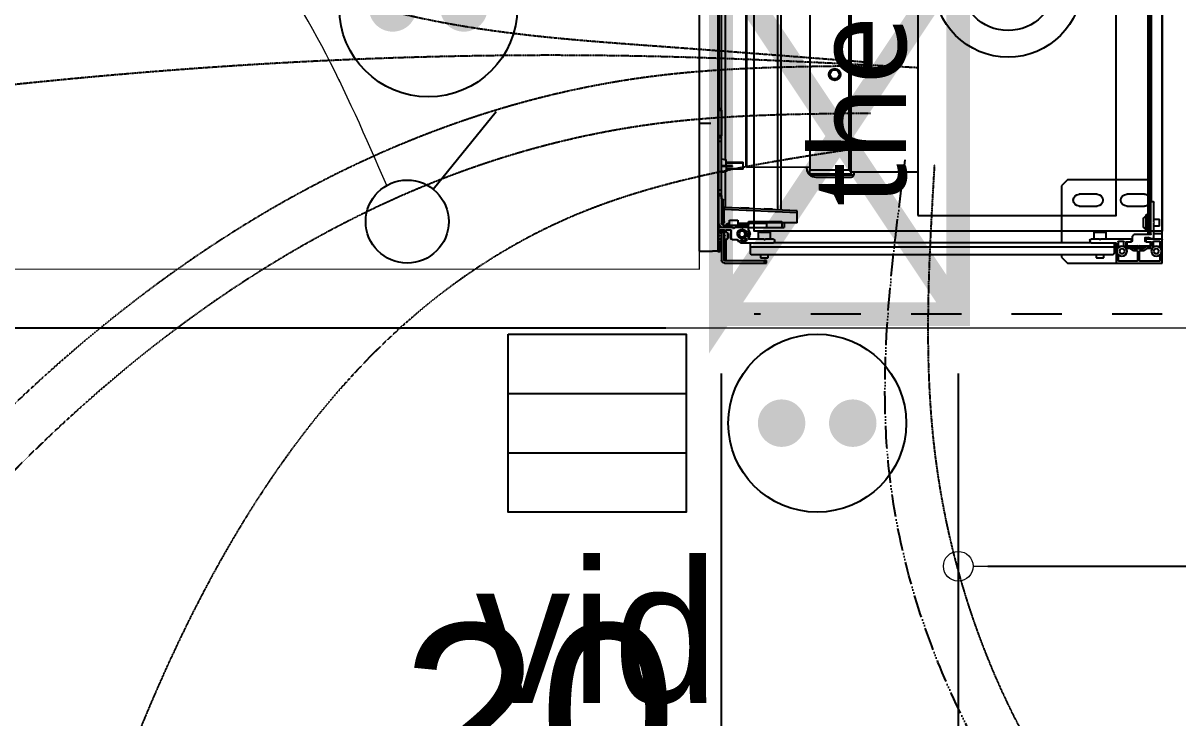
# Model space of a CAD drawing. Header units: millimetres. Extents: x 454430 to 532383, y -370512 to -310890.
# Drawn here: x 466442 to 467415, y -345421 to -344835 of the extents above; entities that cross this region are included whole.
import ezdxf

# ---------------------------------------------------------------- set-up
doc = ezdxf.new("R2010")
doc.units = ezdxf.units.MM
doc.set_wipeout_variables(frame=1)
for name, pattern in [('prlm_ef', [0.165, 0.1, -0.065]), ('prlm_gaz', [36, 24, -3, 0, -3, 0, -3, 0, -3]), ('prlm_vmc', [0.282222, 0.141111, -0.141111])]:
    doc.linetypes.add(name, pattern=pattern)
doc.layers.add('_GAZELEC-BOITE INCORPO', color=36, linetype='Continuous', lineweight=18)
for name, color, linetype in [('_GAZELEC-EAU CHAUDE', 1, 'Continuous'), ('prlm-CHAUFF', 30, 'Continuous'), ('prlm-EAU-EF', 161, 'Continuous'), ('prlm-ELEC-CFA', 181, 'Continuous'), ('prlm-ELEC-CFO', 201, 'Continuous'), ('prlm-GAZ', 20, 'Continuous'), ('prlm-MOD', 64, 'Continuous')]:
    doc.layers.add(name, color=color, linetype=linetype)
doc.layers.add('prlm-xpoly', color=7, linetype='Continuous', plot=False)
doc.styles.add('Arial', font='arial.ttf')
doc.styles.add('prlm-chauff', font='trebucbi.ttf', dxfattribs={"height": 18})
doc.styles.add('prlm-elec-cfa', font='comic.ttf', dxfattribs={"height": 12})
doc.dimstyles.new('200', dxfattribs={"dimtxt": 150, "dimasz": 25, "dimexe": 50, "dimexo": 50, "dimgap": 20, "dimtad": 1, "dimdec": 0, "dimlfac": 0.1, "dimdsep": 46, "dimtxsty": 'Arial', "dimblk1": 'DOTBLANK', "dimblk2": 'DOTBLANK', "dimsah": 1, "dimcen": 25, "dimclrd": 5, "dimclre": 5, "dimadec": 0, "dimazin": 0, "dimtfac": 1, "dimtdec": 0, "dimtmove": 0, "dimatfit": 3, "dimldrblk": 'DOTBLANK', "dimfxl": 50, "dimtolj": 1, "dimtzin": 0, "dimarcsym": 0})

# ---------------------------------------------------------------- blocks, each defined once
blk = doc.blocks.new('xi.PCHD')
at = {"color": 0, "lineweight": 5}
blk.add_wipeout([(-7.5, -7.5), (7.5, -7.5), (7.5, 7.5), (-7.5, 7.5)], dxfattribs=at).dxf.layer = 'prlm-ELEC-CFO'
at = {"layer": 'prlm-ELEC-CFO', "color": 0, "linetype": 'ByBlock', "lineweight": 5, "const_width": 2}
for points in [[(-4, 0, 1), (-2, 0, 1)], [(2, 0, 1), (4, 0, 1)]]:
    blk.add_lwpolyline(points, format="xyb", close=True, dxfattribs=at)
at = {"layer": 'prlm-ELEC-CFO', "color": 0, "linetype": 'ByBlock', "lineweight": -2}
blk.add_circle((0, 0), 7.5, dxfattribs=at)
blk = doc.blocks.new('xi.SA')
at = {"layer": 'prlm-ELEC-CFO', "color": 0}
blk.add_lwpolyline([(0.2, -1.278), (5.5, 5.28)], dxfattribs=at)
blk.add_circle((-2, -4), 3.5, dxfattribs=at)
blk = doc.blocks.new('xi.PC')
at = {"color": 0, "lineweight": 5}
blk.add_wipeout([(-7.5, -7.5), (7.5, -7.5), (7.5, 7.5), (-7.5, 7.5)], dxfattribs=at).dxf.layer = 'prlm-ELEC-CFO'
at = {"layer": 'prlm-ELEC-CFO', "color": 0, "linetype": 'ByBlock', "lineweight": 5, "const_width": 2}
for points in [[(-4, 0, 1), (-2, 0, 1)], [(2, 0, 1), (4, 0, 1)]]:
    blk.add_lwpolyline(points, format="xyb", close=True, dxfattribs=at)
at = {"layer": 'prlm-ELEC-CFO', "color": 0, "linetype": 'ByBlock', "lineweight": -2}
blk.add_circle((0, 0), 7.5, dxfattribs=at)
blk = doc.blocks.new('MTI900_Alu_390')
at = {"layer": 'prlm-MOD', "color": 1, "linetype": 'Continuous'}
for p, q in [((-4.475, 0), (-4.472, 0)), ((-4.475, -0.003), (-4.475, 0)), ((-4.472, 0), (-4.278, 0)), ((-4.278, 0), (-4.225, 0)), ((-4.225, 0), (4.225, 0)), ((-4.225, -0.07), (-4.225, 0)), ((-4.475, -0.387), (-4.475, -0.003)), ((-4.457, -0.191), (-4.457, -0.021)), ((-4.454, -0.018), (-4.4033, -0.018)), ((-4.395, -0.0385), (-4.375, -0.0269)), ((-4.395, -0.0615), (-4.395, -0.0385)), ((-4.375, -0.0731), (-4.395, -0.0615)), ((-4.375, -0.0269), (-4.355, -0.0385)), ((-4.355, -0.0615), (-4.375, -0.0731)), ((-4.355, -0.0385), (-4.355, -0.0615)), ((-4.353, -0.0864), (-4.353, -0.1286)), ((-4.3467, -0.018), (-4.296, -0.018)), ((-4.298, -0.095), (-4.332, -0.095)), ((-4.296, -0.077), (-4.3306, -0.077)), ((-4.293, -0.021), (-4.293, -0.074)), ((-4.275, -0.003), (-4.275, -0.137)), ((-4.27, -0.073), (-4.27, -0.0895)), ((-4.2698, -0.0905), (-4.2602, -0.1195)), ((-4.267, -0.07), (-4.14, -0.07)), ((-4.165, -0.025), (-4.105, -0.025)), ((-4.165, -0.025), (-4.165, -0.07)), ((-4.135, -0.075), (-4.14, -0.07)), ((-4.13, -0.07), (-4.135, -0.075)), ((-4.13, -0.07), (-3.963, -0.07)), ((-4.105, -0.07), (-4.105, -0.025)), ((-3.96, -0.073), (-3.96, -0.097)), ((-3.96, -0.09), (3.96, -0.09)), ((-4.376, -0.194), (-4.454, -0.194)), ((-4.373, -0.1605), (-4.373, -0.191)), ((-4.3535, -0.1303), (-4.3725, -0.1588)), ((-4.3377, -0.16), (-4.355, -0.19)), ((-4.355, -0.1659), (-4.355, -0.2341)), ((-4.3355, -0.1358), (-4.3545, -0.1642)), ((-4.33, -0.1677), (-4.3421, -0.1677)), ((-4.3377, -0.24), (-4.3377, -0.16)), ((-4.33, -0.16), (-4.3377, -0.16)), ((-4.335, -0.098), (-4.335, -0.1341)), ((-4.33, -0.195), (-4.33, -0.103)), ((-4.327, -0.1), (-4.298, -0.1)), ((-4.295, -0.137), (-4.295, -0.098)), ((-4.295, -0.137), (-4.295, -0.142)), ((-4.278, -0.14), (-4.292, -0.14)), ((-4.292, -0.145), (-4.263, -0.145)), ((-4.26, -0.142), (-4.26, -0.1205)), ((-4.235, -0.1), (-4.235, -0.24)), ((-3.963, -0.1), (-4.229, -0.1)), ((-4.225, -0.105), (-4.225, -0.1)), ((-4.225, -0.105), (-4.165, -0.105)), ((-4.225, -0.105), (-4.225, -0.12)), ((-4.225, -0.12), (-4.17, -0.12)), ((-4.203, -0.12), (-4.203, -0.125)), ((-4.203, -0.125), (-4.067, -0.125)), ((-4.203, -0.125), (-4.203, -0.135)), ((-4.203, -0.135), (-4.067, -0.135)), ((-4.165, -0.115), (-4.175, -0.125)), ((-4.1675, -0.158), (-4.1025, -0.158)), ((-4.165, -0.1), (-4.165, -0.115)), ((-4.105, -0.115), (-4.165, -0.115)), ((-4.105, -0.115), (-4.105, -0.1)), ((-4.105, -0.105), (4.105, -0.105)), ((-4.095, -0.125), (-4.105, -0.115)), ((-4.1, -0.12), (4.1, -0.12)), ((-4.067, -0.125), (-4.067, -0.12)), ((-4.067, -0.135), (-4.067, -0.125)), ((-3.995, -0.3), (-3.995, -0.15)), ((-3.895, -0.15), (-3.895, -0.3)), ((-3.775, -0.12), (-3.775, -0.8)), ((-4.457, -0.369), (-4.457, -0.209)), ((-4.454, -0.206), (-4.376, -0.206)), ((-4.373, -0.209), (-4.373, -0.2404)), ((-4.373, -0.2404), (-4.3535, -0.2697)), ((-4.355, -0.21), (-4.3377, -0.24)), ((-4.3545, -0.2358), (-4.335, -0.265)), ((-4.353, -0.2714), (-4.353, -0.3036)), ((-4.33, -0.2323), (-4.3421, -0.2323)), ((-4.3377, -0.24), (-4.33, -0.24)), ((-4.335, -0.265), (-4.335, -0.302)), ((-4.325, -0.2), (-4.33, -0.195)), ((-4.33, -0.205), (-4.325, -0.2)), ((-4.33, -0.297), (-4.33, -0.205)), ((-4.295, -0.258), (-4.295, -0.263)), ((-4.295, -0.302), (-4.295, -0.263)), ((-4.25, -0.255), (-4.292, -0.255)), ((-4.292, -0.26), (-4.278, -0.26)), ((-4.275, -0.263), (-4.275, -0.52)), ((-4.25, -0.255), (-4.235, -0.24)), ((-4.475, -0.8), (-4.475, -0.387)), ((-4.4033, -0.372), (-4.454, -0.372)), ((-4.395, -0.3285), (-4.375, -0.3169)), ((-4.395, -0.3515), (-4.395, -0.3285)), ((-4.375, -0.3631), (-4.395, -0.3515)), ((-4.375, -0.3169), (-4.355, -0.3285)), ((-4.355, -0.3515), (-4.375, -0.3631)), ((-4.355, -0.3285), (-4.355, -0.3515)), ((-4.296, -0.372), (-4.3467, -0.372)), ((-4.332, -0.305), (-4.298, -0.305)), ((-4.328, -0.323), (-4.296, -0.323)), ((-4.298, -0.3), (-4.327, -0.3)), ((-4.293, -0.326), (-4.293, -0.369)), ((-4.308, -0.39), (-4.472, -0.39)), ((-4.395, -0.405), (-4.405, -0.415)), ((-4.405, -0.415), (-4.405, -3.465)), ((-4.34, -0.405), (-4.395, -0.405)), ((-4.305, -0.405), (-4.34, -0.405)), ((-4.34, -0.405), (-4.34, -3.475)), ((-4.305, -0.6), (-4.305, -0.393)), ((-4.215, -0.475), (-4.275, -0.475)), ((-4.215, -0.575), (-4.215, -0.475)), ((-4.43, -0.495), (-4.435, -0.5)), ((-4.435, -0.5), (-4.435, -0.55)), ((-4.435, -0.55), (-4.43, -0.555)), ((-4.43, -0.555), (-4.43, -0.495)), ((-4.405, -0.495), (-4.43, -0.495)), ((-4.43, -0.555), (-4.405, -0.555)), ((-4.275, -0.52), (-4.2779, -0.5229)), ((-4.2779, -0.5271), (-4.275, -0.53)), ((-4.275, -0.53), (-4.275, -0.52)), ((-4.275, -0.53), (-4.275, -0.6)), ((-4.275, -0.575), (-4.215, -0.575)), ((-3.995, -0.7), (-3.995, -0.55)), ((-3.895, -0.55), (-3.895, -0.7)), ((-4.305, -0.6), (-4.305, -3.277)), ((-4.285, -0.61), (-4.295, -0.61)), ((-4.425, -0.85), (-4.475, -0.8)), ((-4.405, -0.85), (-4.425, -0.85)), ((-3.825, -0.85), (-4.305, -0.85)), ((-3.775, -0.8), (-3.825, -0.85)), ((-4.1351, -3.077), (-4.136, -3.497)), ((-4.1351, -3.077), (-4.05, -3.077)), ((-4.0221, -3.692), (-4.05, -3.077)), ((-4.05, -3.077), (-4.035, -3.077)), ((-4.035, -3.077), (-4.0071, -3.6913)), ((-4.175, -3.207), (-4.175, -3.187)), ((-4.1353, -3.187), (-4.175, -3.187)), ((-4.175, -3.337), (-4.175, -3.207)), ((-4.125, -3.207), (-4.175, -3.207)), ((-4.125, -3.487), (-4.125, -3.207)), ((-4.305, -3.5528), (-4.305, -3.277)), ((-4.295, -3.267), (-4.285, -3.267)), ((-4.275, -3.277), (-4.275, -3.3458)), ((-4.215, -3.305), (-4.275, -3.305)), ((-4.215, -3.405), (-4.215, -3.305)), ((-0.2775, -3.215), (-4.0287, -3.215)), ((-0.2775, -3.245), (-4.0274, -3.245)), ((-4.0205, -3.2854), (-4.0255, -3.2857)), ((-4.0205, -3.2854), (-4.0173, -3.3556)), ((-4.475, -3.355), (-4.475, -3.335)), ((-4.475, -3.335), (-4.455, -3.335)), ((-4.475, -3.69), (-4.475, -3.355)), ((-4.455, -3.355), (-4.475, -3.355)), ((-4.455, -3.335), (-4.455, -3.355)), ((-4.455, -3.69), (-4.455, -3.355)), ((-4.43, -3.325), (-4.435, -3.33)), ((-4.435, -3.33), (-4.435, -3.38)), ((-4.435, -3.38), (-4.43, -3.385)), ((-4.43, -3.385), (-4.43, -3.325)), ((-4.405, -3.325), (-4.43, -3.325)), ((-4.43, -3.385), (-4.405, -3.385)), ((-4.2759, -3.3479), (-4.2779, -3.3499)), ((-4.2779, -3.3541), (-4.2759, -3.3561)), ((-4.275, -3.3582), (-4.275, -3.3458)), ((-4.275, -3.3582), (-4.275, -3.484)), ((-4.275, -3.405), (-4.215, -3.405)), ((-4.175, -3.487), (-4.175, -3.337)), ((-4.14, -3.337), (-4.175, -3.337)), ((-4.14, -3.487), (-4.14, -3.337)), ((-4.0223, -3.3558), (-4.0173, -3.3556)), ((-4.405, -3.465), (-4.395, -3.475)), ((-4.34, -3.475), (-4.395, -3.475)), ((-4.305, -3.475), (-4.34, -3.475)), ((-4.29, -3.5066), (-4.2854, -3.504)), ((-4.274, -3.504), (-4.287, -3.504)), ((-4.272, -3.487), (-4.178, -3.487)), ((-4.24, -3.4778), (-4.23, -3.472)), ((-4.23, -3.472), (-4.22, -3.4778)), ((-4.175, -3.49), (-4.175, -3.487)), ((-4.175, -3.487), (-4.155, -3.487)), ((-4.175, -3.49), (-4.175, -3.6008)), ((-4.155, -3.497), (-4.175, -3.497)), ((-4.14, -3.487), (-4.155, -3.487)), ((-4.155, -3.487), (-4.155, -3.497)), ((-4.155, -3.702), (-4.155, -3.497)), ((-4.125, -3.487), (-4.14, -3.487)), ((-4.14, -3.577), (-4.14, -3.487)), ((-4.136, -3.497), (-4.14, -3.4972)), ((-4.0116, -3.4816), (-4.0166, -3.4819)), ((-4.0116, -3.4816), (-4.0084, -3.5518)), ((-4.2769, -3.5821), (-4.3041, -3.5549)), ((-4.2906, -3.577), (-4.2906, -3.5684)), ((-4.2806, -3.5828), (-4.2906, -3.577)), ((-4.29, -3.507), (-4.29, -3.549)), ((-4.287, -3.552), (-4.282, -3.552)), ((-4.279, -3.549), (-4.279, -3.545)), ((-4.276, -3.542), (-4.2729, -3.542)), ((-4.276, -3.627), (-4.276, -3.5842)), ((-4.271, -3.518), (-4.271, -3.507)), ((-4.2657, -3.521), (-4.268, -3.521)), ((-4.195, -3.5614), (-4.195, -3.5226)), ((-4.175, -3.6232), (-4.175, -3.6008)), ((-4.115, -3.577), (-4.155, -3.577)), ((-4.115, -3.647), (-4.115, -3.577)), ((-4.0134, -3.552), (-4.0084, -3.5518)), ((-3.685, -3.532), (-3.625, -3.532)), ((-3.685, -3.532), (-3.685, -3.677)), ((-3.6789, -3.677), (-3.6789, -3.532)), ((-3.6311, -3.677), (-3.6311, -3.532)), ((-3.625, -3.677), (-3.625, -3.532)), ((-4.455, -3.682), (-4.455, -3.68)), ((-4.452, -3.677), (-4.2791, -3.677)), ((-4.215, -3.695), (-4.45, -3.695)), ((-4.2855, -3.692), (-4.445, -3.692)), ((-4.2653, -3.69), (-4.2827, -3.69)), ((-4.2766, -3.6757), (-4.2679, -3.6633)), ((-4.198, -3.637), (-4.266, -3.637)), ((-4.2654, -3.662), (-4.2246, -3.662)), ((-4.263, -3.657), (-4.265, -3.659)), ((-4.225, -3.659), (-4.265, -3.659)), ((-4.265, -3.659), (-4.265, -3.662)), ((-4.265, -3.69), (-4.265, -3.695)), ((-4.227, -3.657), (-4.263, -3.657)), ((-4.2521, -3.692), (-4.2625, -3.692)), ((-4.2607, -3.657), (-4.2607, -3.662)), ((-4.2607, -3.69), (-4.2607, -3.695)), ((-4.2471, -3.6871), (-4.2521, -3.692)), ((-4.2379, -3.692), (-4.2429, -3.6871)), ((-4.228, -3.692), (-4.2379, -3.692)), ((-4.2293, -3.657), (-4.2293, -3.662)), ((-4.2293, -3.69), (-4.2293, -3.695)), ((-4.225, -3.659), (-4.227, -3.657)), ((-4.2252, -3.69), (-4.198, -3.69)), ((-4.225, -3.662), (-4.225, -3.659)), ((-4.225, -3.695), (-4.225, -3.69)), ((-4.2221, -3.6633), (-4.2134, -3.6757)), ((-4.215, -3.715), (-4.215, -3.695)), ((-4.215, -3.695), (-4.195, -3.695)), ((-4.2109, -3.677), (-4.198, -3.677)), ((-4.195, -3.674), (-4.195, -3.64)), ((-4.195, -3.722), (-4.195, -3.693)), ((-4.1759, -3.6029), (-4.1829, -3.6099)), ((-4.1829, -3.6141), (-4.1759, -3.6211)), ((-4.175, -3.6232), (-4.175, -3.734)), ((-4.155, -3.647), (-4.115, -3.647)), ((-4.14, -3.6567), (-4.14, -3.647)), ((-4.125, -3.692), (-4.0221, -3.692)), ((-4.125, -3.702), (-4.125, -3.692)), ((-4.0071, -3.6913), (-4.0221, -3.692)), ((-4.022, -3.6925), (-4.0221, -3.692)), ((-3.7066, -3.685), (-4.0074, -3.685)), ((-4.0071, -3.6913), (-4.007, -3.6925)), ((-3.705, -3.677), (-3.713, -3.717)), ((-3.66, -3.677), (-3.705, -3.677)), ((-3.66, -3.6225), (-3.655, -3.6225)), ((-3.66, -3.6225), (-3.66, -3.6361)), ((-3.66, -3.6361), (-3.655, -3.6361)), ((-3.66, -3.6361), (-3.66, -3.717)), ((-3.655, -3.6225), (-3.655, -3.6361)), ((-3.655, -3.6361), (-3.655, -3.717)), ((-3.655, -3.677), (-3.605, -3.677)), ((-3.597, -3.717), (-3.605, -3.677)), ((-0.26, -3.685), (-3.6034, -3.685)), ((-4.215, -3.715), (-4.45, -3.715)), ((-4.378, -3.747), (-4.378, -3.727)), ((-4.378, -3.727), (-4.298, -3.727)), ((-4.375, -3.747), (-4.378, -3.747)), ((-4.375, -3.737), (4.375, -3.737)), ((-4.375, -3.747), (-4.375, -3.737)), ((4.375, -3.747), (-4.375, -3.747)), ((-4.375, -3.747), (-4.375, -3.792)), ((-4.375, -3.902), (-4.375, -3.792)), ((-4.345, -3.724), (-4.345, -3.718)), ((-4.342, -3.715), (-4.2885, -3.715)), ((-4.298, -3.727), (-4.342, -3.727)), ((-4.298, -3.727), (-4.298, -3.737)), ((-4.295, -3.734), (-4.295, -3.73)), ((-4.2826, -3.72), (-4.2654, -3.72)), ((-4.2651, -3.7161), (-4.269, -3.72)), ((-4.2618, -3.7161), (-4.2651, -3.7161)), ((-4.2595, -3.715), (-4.231, -3.715)), ((-4.2471, -3.7321), (-4.2521, -3.737)), ((-4.2414, -3.7335), (-4.2486, -3.7335)), ((-4.2379, -3.737), (-4.2429, -3.7321)), ((-4.2249, -3.7161), (-4.2287, -3.7161)), ((-4.2251, -3.72), (-4.215, -3.72)), ((-4.221, -3.72), (-4.2249, -3.7161)), ((-4.195, -3.715), (-4.215, -3.715)), ((-4.215, -3.72), (-4.215, -3.722)), ((-4.212, -3.725), (-4.198, -3.725)), ((-4.175, -3.737), (-4.175, -3.734)), ((-4.165, -3.737), (-4.165, -3.7265)), ((-3.9067, -3.717), (-4.14, -3.717)), ((-4.135, -3.717), (-4.135, -3.712)), ((-4.105, -3.712), (-4.135, -3.712)), ((-4.125, -3.702), (-4.105, -3.702)), ((-4.105, -3.702), (-3.965, -3.702)), ((-4.105, -3.702), (-4.105, -3.712)), ((-4.105, -3.712), (-4.105, -3.717)), ((-3.965, -3.712), (-4.105, -3.712)), ((-3.965, -3.702), (-3.945, -3.702)), ((-3.965, -3.702), (-3.965, -3.712)), ((-3.965, -3.717), (-3.965, -3.712)), ((-3.935, -3.712), (-3.965, -3.712)), ((-3.935, -3.712), (-3.935, -3.717)), ((-3.935, -3.715), (-3.7126, -3.715)), ((-3.9067, -3.737), (-3.9067, -3.717)), ((-3.9067, -3.717), (-3.8932, -3.717)), ((-3.8932, -3.717), (-3.86, -3.717)), ((-3.8932, -3.717), (-3.8932, -3.737)), ((-3.86, -3.717), (-3.45, -3.717)), ((-3.86, -3.717), (-3.86, -3.737)), ((-3.5974, -3.715), (-0.25, -3.715)), ((-3.45, -3.717), (-3.45, -3.737)), ((-3.45, -3.717), (-3.4168, -3.717)), ((-3.4168, -3.737), (-3.4168, -3.717)), ((-3.4168, -3.717), (-3.4033, -3.717)), ((-3.185, -3.717), (-3.4033, -3.717)), ((-3.4033, -3.717), (-3.4033, -3.737)), ((-3.185, -3.717), (-3.175, -3.717)), ((-3.185, -3.737), (-3.185, -3.717)), ((-3.175, -3.717), (-3.175, -3.737)), ((-3.175, -3.735), (-0.2433, -3.735)), ((-4.375, -3.902), (4.375, -3.902))]:
    blk.add_line(p, q, dxfattribs=at)
at = {"layer": 'prlm-MOD', "color": 1, "ltscale": 50}
blk.add_lwpolyline([(-3.3, -3.8058), (-3.3, -3.902)], dxfattribs=at)
at = {"layer": 'prlm-MOD', "color": 1, "linetype": 'Continuous'}
for centre, radius in [((-4.375, -0.05), 0.0425), ((-4.375, -0.34), 0.0425), ((-4.23, -3.542), 0.035), ((-4.23, -3.542), 0.03), ((-4.23, -3.542), 0.025)]:
    blk.add_circle(centre, radius, dxfattribs=at)
for centre, radius, start, end in [((-4.472, -0.003), 0.003, 90, 180), ((-4.278, -0.003), 0.003, 0, 90), ((-4.454, -0.021), 0.003, 90, 180), ((-4.4033, -0.021), 0.003, 84.51824, 90), ((-4.3467, -0.021), 0.003, 90, 95.48174), ((-4.3306, -0.067), 0.01, 213.6525, 270), ((-4.332, -0.098), 0.003, 90, 180), ((-4.298, -0.098), 0.003, 0, 90), ((-4.296, -0.021), 0.003, 0, 90), ((-4.296, -0.074), 0.003, 270, 0), ((-4.267, -0.073), 0.003, 90, 180), ((-4.267, -0.0895), 0.003, 180, 198.43495), ((-4.232, -0.1), 0.003, 0, 180), ((-3.963, -0.073), 0.003, 0, 90), ((-3.963, -0.097), 0.003, 270, 0), ((-4.454, -0.191), 0.003, 180, 270), ((-4.376, -0.191), 0.003, 270, 0), ((-4.37, -0.1605), 0.003, 146.30993, 180), ((-4.352, -0.1659), 0.003, 146.30993, 180), ((-4.356, -0.1286), 0.003, 326.30993, 0), ((-4.338, -0.1341), 0.003, 326.30993, 0), ((-4.327, -0.103), 0.003, 90, 180), ((-4.298, -0.103), 0.003, 0, 90), ((-4.292, -0.137), 0.003, 180, 270), ((-4.292, -0.142), 0.003, 180, 270), ((-4.278, -0.137), 0.003, 270, 0), ((-4.263, -0.142), 0.003, 270, 0), ((-4.263, -0.1205), 0.003, 0, 18.43495), ((-4.1675, -0.138), 0.02, 171.37307, 270), ((-4.1675, -0.133), 0.02, 185.73917, 187.18076), ((-4.1025, -0.138), 0.02, 270, 8.62693), ((-4.1025, -0.133), 0.02, 352.81924, 354.26083), ((-3.945, -0.15), 0.05, 143.1301, 180), ((-3.945, -0.15), 0.05, 0, 36.8699), ((-4.454, -0.209), 0.003, 90, 180), ((-4.376, -0.209), 0.003, 0, 90), ((-4.352, -0.2341), 0.003, 180, 213.69007), ((-4.356, -0.2714), 0.003, 0, 33.69007), ((-4.292, -0.258), 0.003, 90, 180), ((-4.292, -0.263), 0.003, 90, 180), ((-4.278, -0.263), 0.003, 0, 90), ((-4.472, -0.387), 0.003, 180, 270), ((-4.454, -0.369), 0.003, 180, 270), ((-4.4033, -0.369), 0.003, 270, 275.48179), ((-4.3467, -0.369), 0.003, 264.51823, 270), ((-4.332, -0.302), 0.003, 180, 270), ((-4.328, -0.333), 0.01, 90, 133.85099), ((-4.327, -0.297), 0.003, 180, 270), ((-4.298, -0.297), 0.003, 270, 0), ((-4.298, -0.302), 0.003, 270, 0), ((-4.296, -0.326), 0.003, 0, 90), ((-4.296, -0.369), 0.003, 270, 0), ((-3.945, -0.3), 0.05, 180, 0), ((-4.308, -0.393), 0.003, 0, 90), ((-4.2758, -0.525), 0.003, 135, 225), ((-3.945, -0.55), 0.05, 0, 180), ((-4.295, -0.6), 0.01, 180, 270), ((-4.285, -0.6), 0.01, 270, 0), ((-3.945, -0.7), 0.05, 180, 0), ((-4.295, -3.277), 0.01, 90, 180), ((-4.285, -3.277), 0.01, 0, 90), ((-4.2758, -3.352), 0.003, 135, 225), ((-4.278, -3.3458), 0.003, 315, 0), ((-4.278, -3.3582), 0.003, 0, 45), ((-4.287, -3.507), 0.003, 90, 180), ((-4.23, -3.542), 0.06, 140.70352, 188.509), ((-4.23, -3.542), 0.065, 144.22418, 157.38014), ((-4.272, -3.484), 0.003, 180, 270), ((-4.274, -3.507), 0.003, 0, 90), ((-4.23, -3.542), 0.04, 184.00063, 146.07277), ((-4.23, -3.542), 0.065, 57.79577, 122.20423), ((-4.23, -3.542), 0.06, 66.44354, 113.55646), ((-4.178, -3.49), 0.003, 0, 90), ((-4.302, -3.5528), 0.003, 180, 225), ((-4.287, -3.549), 0.003, 180, 270), ((-4.23, -3.542), 0.065, 206.16198, 224.95254), ((-4.282, -3.549), 0.003, 270, 0), ((-4.276, -3.545), 0.003, 90, 180), ((-4.279, -3.5842), 0.003, 0, 45), ((-4.2729, -3.545), 0.003, 4.00063, 90), ((-4.268, -3.518), 0.003, 180, 270), ((-4.23, -3.542), 0.04, 146.07277, 184.00063), ((-4.2657, -3.518), 0.003, 270, 326.07277), ((-4.178, -3.6008), 0.003, 315, 0), ((-4.45, -3.69), 0.025, 180, 270), ((-4.452, -3.68), 0.003, 90, 180), ((-4.445, -3.682), 0.01, 180, 270), ((-4.45, -3.69), 0.005, 180, 270), ((-4.2827, -3.693), 0.003, 90, 160.52878), ((-4.2791, -3.674), 0.003, 270, 325.00798), ((-4.266, -3.627), 0.01, 180, 270), ((-4.2654, -3.665), 0.003, 90, 145.00798), ((-4.2653, -3.693), 0.003, 19.47122, 90), ((-4.245, -3.6892), 0.003, 45, 135), ((-4.2252, -3.693), 0.003, 90, 160.52878), ((-4.2246, -3.665), 0.003, 34.99202, 90), ((-4.2109, -3.674), 0.003, 214.99202, 270), ((-4.198, -3.64), 0.003, 0, 90), ((-4.198, -3.674), 0.003, 270, 0), ((-4.198, -3.693), 0.003, 0, 90), ((-4.1808, -3.612), 0.003, 135, 225), ((-4.178, -3.6232), 0.003, 0, 45), ((-4.1151, -3.7104), 0.05, 129.88406, 142.91394), ((-4.16, -3.6567), 0.02, 309.88406, 0), ((-4.125, -3.712), 0.02, 90, 192.41205), ((-3.997, -3.692), 0.01, 182.60256, 270), ((-4.342, -3.718), 0.003, 90, 180), ((-4.342, -3.724), 0.003, 180, 270), ((-4.298, -3.73), 0.003, 0, 90), ((-4.292, -3.734), 0.003, 180, 270), ((-4.2885, -3.718), 0.003, 9.59407, 90), ((-4.2826, -3.717), 0.003, 189.59407, 270), ((-4.2654, -3.717), 0.003, 270, 350.40593), ((-4.275, -3.715), 0.01, 353.93882, 0), ((-4.2595, -3.718), 0.003, 90, 170.40593), ((-4.245, -3.7342), 0.003, 45, 135), ((-4.231, -3.718), 0.003, 9.59407, 90), ((-4.2251, -3.717), 0.003, 189.59407, 270), ((-4.215, -3.715), 0.01, 180, 186.06118), ((-4.212, -3.722), 0.003, 180, 270), ((-4.198, -3.722), 0.003, 270, 0), ((-4.178, -3.734), 0.003, 270, 0), ((-4.14, -3.702), 0.035, 180, 270), ((-4.14, -3.702), 0.015, 180, 270), ((-4.125, -3.712), 0.01, 90, 180), ((-3.945, -3.712), 0.01, 0, 90)]:
    blk.add_arc(centre, radius, start, end, dxfattribs=at)
for centre, major_axis, ratio, start_param, end_param in [((-4.022, -3.6931), (0.015, 0.0007), 0.045361, 0, 1.568734), ((-3.997, -3.692), (0.025, 0), 0.4, 3.187016, 4.712389)]:
    blk.add_ellipse(centre, major_axis=major_axis, ratio=ratio, start_param=start_param, end_param=end_param, dxfattribs=at)
blk = doc.blocks.new('xi.thema+')
at = {"layer": 'prlm-CHAUFF', "color": 7, "linetype": 'prlm_vmc', "ltscale": 30}
for points in [[(-27.9, 0), (-27.9, 34.4)], [(27.9, 0), (27.9, 34.4)]]:
    blk.add_lwpolyline(points, dxfattribs=at)
at = {"layer": 'prlm-CHAUFF', "color": 0}
blk.add_lwpolyline([(-20.9, 0), (-20.9, 34.4), (20.9, 34.4), (20.9, 0)], close=True, dxfattribs=at)
for radius in [6.25, 4]:
    blk.add_circle((0, 13), radius, dxfattribs=at)
at = {"layer": 'prlm-CHAUFF', "color": 0, "insert": (0, 25.539), "char_height": 8, "width": 7.19706, "attachment_point": 5, "style": 'prlm-chauff'}
blk.add_mtext('thema+', dxfattribs=at)
blk = doc.blocks.new('xi.uta-yzen-d')
at = {"layer": 'prlm-CHAUFF', "ltscale": 50}
for p, q in [((-20.9, 35.12), (-36.3, 35.12)), ((-36.4, 35.02), (-20.8, 35.02)), ((-36.4, 35.02), (-36.4, 29.72)), ((-37.25, 29.216), (-37.25, 26.22)), ((-37.056, 29.72), (-36.65, 29.72)), ((-37.056, 29.72), (-37.056, 26.02)), ((-37, 29.72), (-37, 26.27)), ((-36.98, 29.72), (-36.98, 26.27)), ((-20.55, 29.72), (-36.65, 29.72)), ((-36.65, 29.72), (-36.65, 26.42)), ((-36.55, 29.97), (-36.4, 29.97)), ((-37, 28.42), (-36.98, 28.42)), ((-36.98, 28.07), (-37, 28.07)), ((-37, 27.693), (-36.98, 27.693)), ((-36.98, 27.343), (-37, 27.343)), ((-37, 27.293), (-36.98, 27.293)), ((-36.98, 27.193), (-37, 27.193)), ((-36.65, 26.42), (-36.8, 26.27)), ((-20.55, 26.42), (-36.65, 26.42)), ((-36.8, 26.02), (-37.05, 26.02)), ((-36.98, 26.27), (-37, 26.27)), ((-36.8, 26.27), (-36.98, 26.27)), ((-20.4, 26.27), (-36.8, 26.27)), ((-36.8, 26.27), (-36.8, 20.62))]:
    blk.add_line(p, q, dxfattribs=at)
blk.add_lwpolyline([(-40.5, 20.62), (-40.5, 3.9), (40.5, 3.9), (40.5, 20.62)], close=True, dxfattribs=at)
for radius in [0.5, 0.48, 0.38]:
    blk.add_circle((-28.6, 27.62), radius, dxfattribs=at)
for centre, radius, start, end in [((-36.3, 35.02), 0.1, 90, 180), ((-36.475, 29.24), 0.776, 138.52479, 181.76751), ((-36.55, 29.27), 0.7, 90, 136.27309), ((-37.05, 26.22), 0.2, 180, 268.32391), ((-37.05, 26.22), 0.2, 268.32391, 270)]:
    blk.add_arc(centre, radius, start, end, dxfattribs=at)
for centre, major_axis, ratio, start_param, end_param in [((-36.55, 28.959), (-0.45, 0), 0.974723, 5.983927, 6.283185), ((-36.55, 28.603), (-0.45, 0), 0.974723, 5.983927, 6.283185), ((-35.75, 28.603), (-1.25, 0), 0.146694, 0, 0.179125)]:
    blk.add_ellipse(centre, major_axis=major_axis, ratio=ratio, start_param=start_param, end_param=end_param, dxfattribs=at)
blk.add_open_spline([(-36.982, 29.391), (-36.986, 29.379), (-36.989, 29.366), (-36.997, 29.324), (-37, 29.294), (-37, 29.265)], degree=3, knots=[0.8185803, 0.8185803, 0.8185803, 0.8185803, 0.875, 0.875, 1, 1, 1, 1], dxfattribs=at)
blk = doc.blocks.new('xi.VID')
at = {"layer": 'prlm-ELEC-CFA', "color": 0, "linetype": 'ByBlock', "lineweight": -2, "flags": 128}
blk.add_lwpolyline([(-7.5, 7.5), (7.5, 7.5), (7.5, -7.5), (-7.5, -7.5)], close=True, dxfattribs=at)
at = {"layer": 'prlm-ELEC-CFA', "color": 0}
for points in [[(-7.5, 2.5), (7.5, 2.5)], [(-7.5, -2.5), (7.5, -2.5)]]:
    blk.add_lwpolyline(points, dxfattribs=at)
blk = doc.blocks.new('_DOTBLANK')
at = {"color": 0, "linetype": 'ByBlock'}
blk.add_line((-0.5, 0), (-1, 0), dxfattribs=at)
blk.add_circle((0, 0), 0.5, dxfattribs=at)
blk = doc.blocks.new('*D227')
at = {"layer": '_GAZELEC-BOITE INCORPO', "color": 5, "lineweight": -2, "transparency": 16777216}
for p, q in [((466983.49, -344780.23), (465969.91, -344780.23)), ((466019.91, -344805.23), (466019.91, -345067.22)), ((466983.49, -345092.22), (465969.91, -345092.22))]:
    blk.add_line(p, q, dxfattribs=at)
at = {"layer": '_GAZELEC-BOITE INCORPO', "color": 5, "lineweight": -2, "transparency": 16777216, "xscale": 25, "yscale": 25, "zscale": 25}
for p, rotation in [((466019.91, -344780.23), 90), ((466019.91, -345092.22), 270)]:
    blk.add_blockref('_DOTBLANK', p, dxfattribs=dict(at, rotation=rotation))
at = {"layer": '_GAZELEC-BOITE INCORPO', "color": 0, "transparency": 16777216, "insert": (465923.27, -344936.23), "char_height": 150, "attachment_point": 5, "rotation": 90, "style": 'Arial'}
blk.add_mtext('\\A1;31', dxfattribs=at)
blk = doc.blocks.new('*D228')
at = {"layer": '_GAZELEC-BOITE INCORPO', "color": 5, "lineweight": -2, "transparency": 16777216}
for p, q in [((467229.99, -345130.22), (467229.99, -345342.85)), ((467826.76, -345130.18), (467826.76, -345342.85)), ((467254.99, -345292.85), (467801.76, -345292.85))]:
    blk.add_line(p, q, dxfattribs=at)
at = {"layer": '_GAZELEC-BOITE INCORPO', "color": 5, "lineweight": -2, "transparency": 16777216, "xscale": 25, "yscale": 25, "zscale": 25, "rotation": 180}
blk.add_blockref('_DOTBLANK', (467229.99, -345292.85), dxfattribs=at)
at = {"layer": '_GAZELEC-BOITE INCORPO', "color": 5, "lineweight": -2, "transparency": 16777216, "xscale": 25, "yscale": 25, "zscale": 25}
blk.add_blockref('_DOTBLANK', (467826.76, -345292.85), dxfattribs=at)
at = {"layer": '_GAZELEC-BOITE INCORPO', "color": 0, "transparency": 16777216, "insert": (467528.37, -345196.26), "char_height": 150, "attachment_point": 5, "style": 'Arial'}
blk.add_mtext('\\A1;60', dxfattribs=at)
blk = doc.blocks.new('*D229')
at = {"layer": '_GAZELEC-BOITE INCORPO', "color": 5, "lineweight": -2, "transparency": 16777216}
for p, q in [((467030, -345130.23), (467030, -345564.07)), ((467229.99, -345130.22), (467229.99, -345564.07)), ((467030, -345514.07), (466748.08, -345514.07)), ((467204.99, -345514.07), (467055, -345514.07))]:
    blk.add_line(p, q, dxfattribs=at)
at = {"layer": '_GAZELEC-BOITE INCORPO', "color": 5, "lineweight": -2, "transparency": 16777216, "xscale": 25, "yscale": 25, "zscale": 25, "rotation": 180}
blk.add_blockref('_DOTBLANK', (467030, -345514.07), dxfattribs=at)
at = {"layer": '_GAZELEC-BOITE INCORPO', "color": 5, "lineweight": -2, "transparency": 16777216, "xscale": 25, "yscale": 25, "zscale": 25}
blk.add_blockref('_DOTBLANK', (467229.99, -345514.07), dxfattribs=at)
at = {"layer": '_GAZELEC-BOITE INCORPO', "color": 0, "transparency": 16777216, "insert": (466876.54, -345417.48), "char_height": 150, "attachment_point": 5, "style": 'Arial'}
blk.add_mtext('\\A1;20', dxfattribs=at)

msp = doc.modelspace()

# ---------------------------------------------------------------- linework, layer by layer
at = {"layer": 'prlm-EAU-EF', "linetype": 'prlm_ef'}
for points in [[(469561.25, -337320.44), (469161, -337440.31), (468938.41, -337831.6), (468820.94, -338185.41), (468677.62, -338658.44), (468586.27, -339275.54), (468543.11, -339964.14), (468543.11, -340266.43), (468543.11, -341196.1), (468543.11, -342970.89), (468543.11, -344918.39), (468543.11, -345108.03), (468497.03, -345363.89), (467722.48, -345747.79), (467334.44, -345512.47), (467210.11, -345194.31), (467210.11, -344954.72)], [(469568.67, -337898.65), (469361.24, -337895.48), (469055.84, -338015.59), (468911.36, -338131.46), (468804.62, -338388.42), (468733.01, -338642.6), (468637.99, -339350.81), (468631.01, -339412.71), (468601.44, -340463.79), (468601.44, -341732.83), (468601.44, -344195.58), (468601.44, -346880.04), (468571.88, -349029.9), (468571.88, -349821.54), (468571.88, -349918.7), (468539.37, -350247.54), (468539.37, -350770.12), (468539.37, -350987.49), (468500.32, -351368.34), (467926.52, -352511.04), (467628.09, -353007.73), (467369.49, -353685.13), (467297.02, -354639.73)]]:
    msp.add_spline(points, degree=3, dxfattribs=at)
at = {"layer": 'prlm-xpoly', "lineweight": 0}
for points in [[(467011.99, -345042.28), (467011.88, -344142.22), (465614.27, -344143.31), (465614.27, -345042.22)], [(465614.27, -347062.06), (467176.45, -347062.2), (467176.45, -346392.19), (467827.39, -346393.17), (467826.99, -345092.22), (465614.27, -345092.22)]]:
    msp.add_lwpolyline(points, close=True, dxfattribs=at)

# ---------------------------------------------------------------- block references
at = {"layer": 'prlm-CHAUFF', "xscale": 10, "yscale": 10, "zscale": 10}
for name, p, rotation in [('xi.uta-yzen-d', (467401.99, -344592.22), 90.00840387437017), ('xi.thema+', (467401.99, -344801.22), 90.00018995733859)]:
    msp.add_blockref(name, p, dxfattribs=dict(at, rotation=rotation))
at = {"layer": 'prlm-ELEC-CFA', "xscale": 10, "yscale": 10, "zscale": 10}
msp.add_blockref('xi.VID', (466925.55, -345172.22), dxfattribs=at)
at = {"layer": 'prlm-MOD', "xscale": -99.99999999999969, "yscale": 99.99999999999974, "zscale": 99.99999999999966, "rotation": 270.0001153397704}
msp.add_blockref('MTI900_Alu_390', (467401.99, -344589.72), dxfattribs=at)

# ---------------------------------------------------------------- dimensions: what is measured, and where the dimension line sits
at = {"layer": '_GAZELEC-BOITE INCORPO'}
dim = msp.add_linear_dim(base=(467826.76, -345292.85), p1=(467229.99, -345080.22), p2=(467826.76, -345080.18), dimstyle='200', dxfattribs=at)
dim.commit()
dim.dimension.update_dxf_attribs({"geometry": '*D228', "text_midpoint": (467528.37, -345196.26)})

# ---------------------------------------------------------------- next in the draw order: block references
at = {"layer": 'prlm-ELEC-CFO', "xscale": 10, "yscale": 10, "zscale": 10}
for name, p in [('xi.PCHD', (466783.26, -344822.17)), ('xi.PC', (467111.08, -345172.22))]:
    msp.add_blockref(name, p, dxfattribs=at)

# ---------------------------------------------------------------- next in the draw order: texts
at = {"layer": 'prlm-ELEC-CFA', "lineweight": 20, "insert": (466925.55, -345348.86), "char_height": 120, "attachment_point": 5, "line_spacing_factor": 0.8, "style": 'prlm-elec-cfa', "bg_fill": 3, "box_fill_scale": 1.1, "bg_fill_color": 256, "bg_fill_transparency": 0}
msp.add_mtext('vid', dxfattribs=at)

# ---------------------------------------------------------------- next in the draw order: linework, layer by layer
at = {"layer": '_GAZELEC-BOITE INCORPO', "const_width": 20}
msp.add_lwpolyline([(467029.99, -344980.22), (467029.99, -345080.22), (467229.99, -345080.22), (467229.99, -344780.23), (467029.99, -344780.23), (467030, -345080.22), (467229.99, -344780.23), (467029.99, -344780.23), (467229.99, -345080.22)], dxfattribs=at)
at = {"layer": '_GAZELEC-EAU CHAUDE', "linetype": 'prlm_ef'}
for points, knots in [([(467155.72, -344868.29), (467115.08, -344865.11), (467074.47, -344861.93), (467017.77, -344857.63), (467001.99, -344856.45), (466981.34, -344854.93), (466976.54, -344854.58), (466966.89, -344853.88), (466962.05, -344853.52), (466947.49, -344852.45), (466937.72, -344851.71), (466908.26, -344849.35), (466888.43, -344847.58), (466848.64, -344843.12), (466828.67, -344840.43), (466788.82, -344833.61), (466768.93, -344829.47), (466729.51, -344819.17), (466709.96, -344813), (466683.04, -344802.53), (466675.4, -344799.33), (466659.61, -344792.18), (466651.46, -344788.19), (466640.22, -344782.2), (466637.04, -344780.46), (466630.72, -344776.88), (466627.59, -344775.05), (466618.26, -344769.44), (466612.13, -344765.54), (466594.04, -344753.39), (466582.37, -344744.68), (466552.56, -344720.2), (466535.15, -344703.53), (466502.93, -344667.92), (466488.12, -344648.99), (466468.91, -344620.53), (466463.33, -344611.67), (466455.53, -344598.38), (466453.08, -344594.05), (466448.32, -344585.35), (466446.01, -344580.97), (466439.3, -344567.79), (466435.1, -344558.93), (466422.36, -344530.07), (466414.83, -344509.81), (466401.74, -344468.92), (466396.17, -344448.28), (466386.46, -344406.82), (466382.32, -344386), (466374.91, -344344.37), (466371.65, -344323.56), (466367.35, -344294.48), (466366.14, -344286.13), (466364.21, -344272.62), (466363.47, -344267.45), (466361.9, -344256.38), (466361.07, -344250.48), (466359.39, -344238.66), (466358.56, -344232.74), (466356.06, -344215), (466354.41, -344203.16), (466349.51, -344167.62), (466346.32, -344143.89), (466337.24, -344072.61), (466331.82, -344024.97), (466323.54, -343929.52), (466320.68, -343881.72), (466318.85, -343786.02), (466319.87, -343738.14), (466327.16, -343642.4), (466333.43, -343594.56), (466346.15, -343531.03), (466349.68, -343515.25), (466356.33, -343488.44), (466359.26, -343477.4), (466366.41, -343452.2), (466370.75, -343438.06), (466380.06, -343409.9), (466385.04, -343395.87), (466400.9, -343354), (466412.71, -343326.4), (466445.78, -343257.51), (466468.67, -343216.91), (466519.81, -343139.45), (466548.06, -343102.61), (466609.66, -343034.14), (466643.01, -343002.52), (466690.57, -342965), (466702.62, -342956.06), (466724.68, -342940.76), (466734.6, -342934.25), (466754.32, -342922.02), (466764.11, -342916.28), (466783.98, -342905.32), (466794.03, -342900.11), (466824.49, -342885.25), (466845.2, -342876.37), (466887.26, -342860.43), (466908.6, -342853.37), (466965.15, -342836.92), (467000.73, -342828.81), (467072.43, -342815.73), (467108.56, -342810.76), (467161.05, -342805.11), (467177.44, -342803.57), (467205.71, -342801.23), (467217.61, -342800.34), (467238.91, -342798.88), (467248.34, -342798.28), (467267.17, -342797.17), (467276.57, -342796.67), (467304.73, -342795.28), (467323.46, -342794.53), (467379.51, -342792.74), (467416.69, -342792.17), (467532.79, -342791.8), (467611.17, -342793.63), (467719.05, -342796.95), (467748.87, -342797.96), (467778.66, -342798.96)], [0, 0, 0, 0, 123.130732, 123.130732, 170.360628, 170.360628, 184.648964, 184.648964, 198.9373, 198.9373, 227.513972, 227.513972, 284.667315, 284.667315, 341.820658, 341.820658, 398.974002, 398.974002, 456.127345, 456.127345, 479.00044, 479.00044, 503.815308, 503.815308, 513.66858, 513.66858, 523.521852, 523.521852, 543.228396, 543.228396, 582.641484, 582.641484, 647.645798, 647.645798, 712.650113, 712.650113, 741.233791, 741.233791, 754.889852, 754.889852, 768.545913, 768.545913, 795.858035, 795.858035, 856.781332, 856.781332, 917.704628, 917.704628, 978.627925, 978.627925, 1039.551222, 1039.551222, 1064.143327, 1064.143327, 1079.450111, 1079.450111, 1096.960504, 1096.960504, 1114.470897, 1114.470897, 1149.491683, 1149.491683, 1219.533255, 1219.533255, 1359.6164, 1359.6164, 1499.699544, 1499.699544, 1639.782688, 1639.782688, 1779.865832, 1779.865832, 1826.226412, 1826.226412, 1858.725629, 1858.725629, 1900.454322, 1900.454322, 1942.183015, 1942.183015, 2025.640402, 2025.640402, 2154.273314, 2154.273314, 2282.906226, 2282.906226, 2411.539138, 2411.539138, 2453.942856, 2453.942856, 2487.54083, 2487.54083, 2519.71968, 2519.71968, 2551.89853, 2551.89853, 2616.256229, 2616.256229, 2680.613928, 2680.613928, 2784.942688, 2784.942688, 2889.271447, 2889.271447, 2936.694488, 2936.694488, 2971.237638, 2971.237638, 2998.740818, 2998.740818, 3026.243998, 3026.243998, 3081.250358, 3081.250358, 3191.263079, 3191.263079, 3426.226033, 3426.226033, 3516.238355, 3516.238355, 3516.238355, 3516.238355]), ([(467156.11, -344911.06), (467131.21, -344911.31), (467106.57, -344911.55), (467058.03, -344912.93), (467034.13, -344914.07), (467001.48, -344916.87), (466992.29, -344917.8), (466964.46, -344921.13), (466945.91, -344924.08), (466889.02, -344935.28), (466851.28, -344945.83), (466777.37, -344972.41), (466741.2, -344988.43), (466670.53, -345025.51), (466636.02, -345046.56), (466568.78, -345093.22), (466536.06, -345118.83), (466472.52, -345174.1), (466441.72, -345203.77), (466366.62, -345283.06), (466323.69, -345335.02), (466243.12, -345445.23), (466205.47, -345503.49), (466135.92, -345624.35), (466104.01, -345686.96), (466062.55, -345778.72), (466050.5, -345806.91), (466028.99, -345860.2), (466019.39, -345885.27), (466001.16, -345935.52), (465992.52, -345960.71), (465968.04, -346036.45), (465953.62, -346087.16), (465916.01, -346239.65), (465898.45, -346341.8), (465863.57, -346689.02), (465881.39, -346932.72), (465949.46, -347206.48), (465961.38, -347248.57), (466001.08, -347373.39), (466032.85, -347454.65), (466081.02, -347557.44), (466092.76, -347581.22), (466129.39, -347651.83), (466155.7, -347697.92), (466189.73, -347752.22), (466195.65, -347761.49), (466207.65, -347779.96), (466213.74, -347789.16), (466232.21, -347816.67), (466244.82, -347834.89), (466283.3, -347889.28), (466309.84, -347925.2), (466363.54, -347996.89), (466390.69, -348032.68), (466444.42, -348104.71), (466471, -348140.96), (466522.39, -348214.55), (466547.2, -348251.89), (466593.81, -348328.31), (466615.61, -348367.4), (466638.77, -348414.86), (466642.21, -348422.1), (466648.95, -348436.62), (466652.24, -348443.91), (466661.91, -348465.87), (466668.07, -348480.62), (466685.74, -348525.17), (466696.44, -348555.28), (466723.73, -348640.56), (466738.21, -348696.49), (466762.53, -348809.98), (466772.37, -348867.54), (466788.89, -348983.65), (466795.57, -349042.21), (466807.22, -349159.73), (466812.18, -349218.7), (466817.97, -349289.55), (466818.94, -349301.53), (466819.92, -349313.5)], [0, 0, 0, 0, 74.065134, 74.065134, 148.130269, 148.130269, 177.470365, 177.470365, 237.872609, 237.872609, 364.491326, 364.491326, 491.110042, 491.110042, 617.728759, 617.728759, 744.347475, 744.347475, 870.966192, 870.966192, 1063.753878, 1063.753878, 1256.541563, 1256.541563, 1449.329249, 1449.329249, 1533.826191, 1533.826191, 1608.233276, 1608.233276, 1682.640361, 1682.640361, 1831.45453, 1831.45453, 2129.082869, 2129.082869, 2845.993923, 2845.993923, 2977.79971, 2977.79971, 3241.411285, 3241.411285, 3321.76968, 3321.76968, 3482.486471, 3482.486471, 3515.771244, 3515.771244, 3549.056018, 3549.056018, 3615.625565, 3615.625565, 3748.764658, 3748.764658, 3881.903752, 3881.903752, 4015.042846, 4015.042846, 4148.181939, 4148.181939, 4281.321033, 4281.321033, 4305.116709, 4305.116709, 4328.912385, 4328.912385, 4376.503737, 4376.503737, 4471.686442, 4471.686442, 4642.925665, 4642.925665, 4814.164888, 4814.164888, 4985.404111, 4985.404111, 5156.643333, 5156.643333, 5191.4914, 5191.4914, 5191.4914, 5191.4914])]:
    msp.add_open_spline(points, degree=3, knots=knots, dxfattribs=at)
at = {"layer": 'prlm-EAU-EF', "linetype": 'prlm_ef'}
for points in [[(469569.09, -337923.8), (469359.11, -337923.8), (469102.15, -338022.52), (468975.85, -338111.87), (468879.4, -338292.58), (468775.2, -338623.29), (468693.87, -339307.31), (468659.34, -339692.28), (468659.34, -340125.68), (468659.34, -341243.54), (468659.34, -343906.59), (468635.92, -346330.27), (468655.08, -347590.97), (468655.08, -349506.48), (468690.14, -349958.33), (468671.53, -350288.42), (468643.5, -350669.44), (468643.5, -350926.97), (468643.5, -351938.75), (468581.99, -353897.86), (468532.4, -355117.78), (468497.86, -356209.22), (468497.86, -358069.36), (468497.86, -359957.57), (468497.86, -360088.54), (468497.86, -360443.59), (468377.17, -361121.41), (468229.39, -361474.33), (467715.51, -362036.06), (467246.45, -362337.33), (466978.93, -362508.7), (466817.36, -362645.33), (466517.25, -362979.68), (466219.29, -363420.19), (466033.92, -363964.4), (466033.92, -364366.86), (466148.58, -364880.77), (466335.66, -365201.53), (466898.35, -365503.92), (467193.02, -365526.65)], [(467196.59, -344872.66), (466970.14, -344863.03), (464087.55, -345374.88), (460903.17, -345464.64)], [(467155.72, -344871.07), (466978.52, -344879.16), (465979.51, -345878.18), (466157.53, -347776.07), (466603.24, -348433.34), (466780.05, -349316.74)], [(467164.31, -344937.84), (466915.32, -344993.52), (466418.45, -345852.83), (466586.71, -347684.13), (466953.56, -348196.07), (467718.66, -348336.06)]]:
    msp.add_spline(points, degree=3, dxfattribs=at)
at = {"layer": 'prlm-ELEC-CFO', "lineweight": 13}
msp.add_spline([(466748.2, -344971.85), (466623.33, -344752.38), (466310.39, -344586.91)], degree=3, dxfattribs=at)
at = {"layer": 'prlm-GAZ', "linetype": 'prlm_gaz', "ltscale": 0.8}
msp.add_spline([(469815.48, -349257.09), (469529.92, -349219.37), (468819.79, -348628.26), (468679.57, -348220.22), (468555.56, -347088.33), (467916.92, -345914.46), (467497.88, -345719.73), (467171.71, -345212.33), (467185.29, -344950.22)], degree=3, dxfattribs=at)

# ---------------------------------------------------------------- next in the draw order: block references
at = {"layer": 'prlm-ELEC-CFO', "xscale": 10, "yscale": 10, "zscale": 10}
msp.add_blockref('xi.SA', (466785.51, -344962.27), dxfattribs=at)

# ---------------------------------------------------------------- next in the draw order: dimensions: what is measured, and where the dimension line sits
at = {"layer": '_GAZELEC-BOITE INCORPO'}
dim = msp.add_linear_dim(base=(466019.91, -345092.22), p1=(467033.49, -344780.23), p2=(467033.49, -345092.22), angle=90, dimstyle='200', dxfattribs=at)
dim.commit()
dim.dimension.update_dxf_attribs({"geometry": '*D227', "text_midpoint": (465923.27, -344936.23)})
dim = msp.add_linear_dim(base=(467030, -345514.07), p1=(467229.99, -345080.22), p2=(467030, -345080.23), dimstyle='200', dxfattribs=at)
dim.commit()
dim.dimension.update_dxf_attribs({"geometry": '*D229', "text_midpoint": (466876.54, -345417.48)})

doc.saveas('drawing.dxf')
